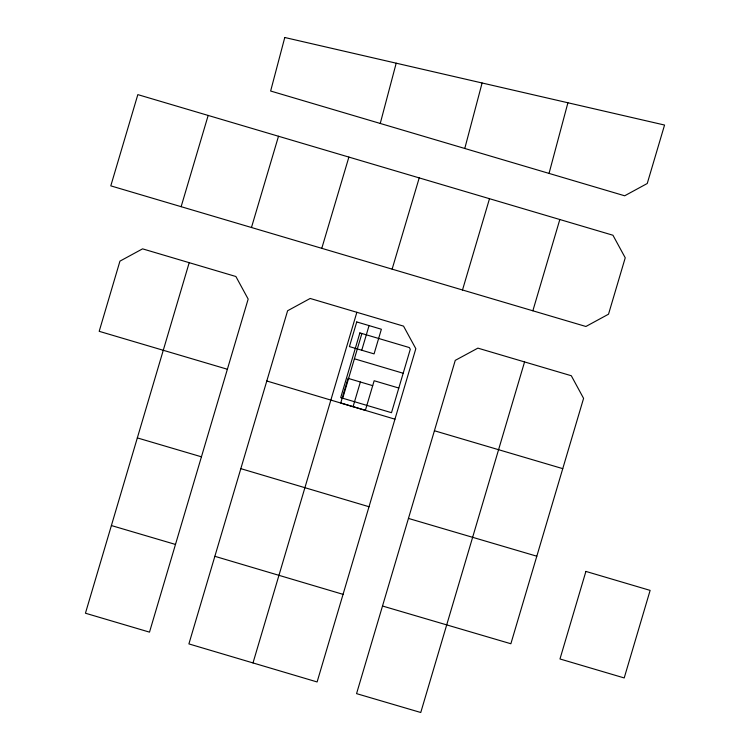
<?xml version="1.0" encoding="UTF-8"?>
<svg xmlns="http://www.w3.org/2000/svg" width="750" height="750" viewBox="0 0 750 750"><rect width="100%" height="100%" fill="white"/><g stroke="black" fill="none" stroke-linecap="round" stroke-linejoin="round"><path stroke-width="1.12" d="M380.25 123.459L396.188 63.197M464.775 148.481L482.1 82.987M549.038 173.419L567.909 102.787M189.197 262.688L85.444 613.219L149.503 632.137L248.166 299.081L235.884 276.506L142.566 248.85L119.944 261.141L99.188 331.322L227.381 369.253M214.856 556.312L287.606 310.753L310.172 298.463L403.538 326.128L415.828 348.694L317.109 681.956L188.897 643.913L214.856 556.312L343.078 594.356M462.506 289.988L110.794 185.859L137.831 94.622L612.947 235.237L625.237 257.803L608.522 314.194L585.9 326.484L462.506 289.988L489.506 198.675M532.856 310.781L559.828 219.516M181.134 206.672L208.172 115.434M251.466 227.494L278.503 136.256M321.797 248.287L348.891 157.078M253.003 662.934L356.859 312.291M342.712 398.231L361.903 333.497M361.753 350.241L369.056 325.594M392.128 269.119L419.222 177.9M353.072 406.65L360.375 382.003M524.569 361.922L420.759 712.5L356.559 693.638L455.259 360.366L477.881 348.131L571.303 375.741L583.584 398.363L510.872 643.753L382.509 606.019M434.419 430.753L562.762 468.647M137.325 437.906L201.441 456.816M408.45 518.419L536.812 556.209M111.413 525.553L175.472 544.434M354.403 358.791L403.191 373.256M398.803 388.041L374.156 380.738L365.391 410.306L340.744 402.994L348.047 378.347L372.694 385.659M240.816 468.647L369.028 506.737M266.794 380.991L394.95 419.184M284.775 37.5L270.637 91.022L624.666 195.787L647.241 183.506L664.556 125.044L284.775 37.5M585.9 571.416L559.978 658.969L624.206 677.944L650.128 590.391L585.9 571.416M356.737 321.938L349.425 346.584L374.072 353.888L381.375 329.241L356.737 321.938M359.887 332.906L340.706 397.631L391.5 412.688L410.287 349.275L409.359 347.569L359.887 332.906"/></g></svg>
